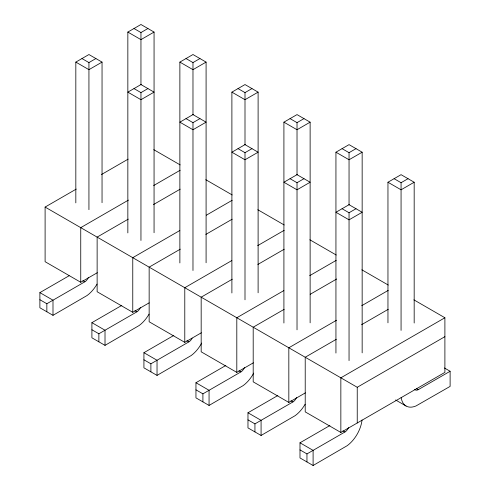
<?xml version="1.0" encoding="UTF-8"?>
<svg xmlns="http://www.w3.org/2000/svg" width="490" height="490" viewBox="0 0 490 490"><rect width="100%" height="100%" fill="white"/><g stroke="black" fill="none" stroke-linecap="round" stroke-linejoin="round"><path stroke-width="0.73" d="M75.828 202.878L75.828 62.101L88.935 54.537L102.043 62.101L102.043 202.695M127.847 232.909L127.847 32.071L140.955 24.5L154.062 32.071L154.062 232.726M81.971 58.555L88.935 62.573L95.899 58.555M133.99 28.518L140.955 32.542L147.919 28.518M102.043 62.101L88.935 69.672L75.828 62.101M154.062 32.071L140.955 39.635L127.847 32.071M179.873 262.946L179.873 62.101L192.98 54.537L206.088 62.101L206.088 262.763M133.99 88.592L140.955 92.61L147.919 88.592M186.016 58.555L192.98 62.573L199.945 58.555M206.088 62.101L192.98 69.672L179.873 62.101M231.893 292.977L231.893 92.138L245 84.568L258.108 92.138L258.108 292.793M97.308 272.716L80.746 282.277L45.105 261.703L45.105 207.074L76.25 189.091M101.436 174.55L128.153 159.128M186.016 118.623L192.98 122.641L199.945 118.623M238.036 88.592L245 92.61L251.964 88.592M258.108 92.138L245 99.703L231.893 92.138M128.46 200.098L80.746 227.648L80.746 282.277M153.64 185.563L180.149 170.257M283.912 323.014L283.912 122.169L297.02 114.605L310.127 122.169L310.127 322.83M128.276 219.128L97.13 237.105L97.13 291.74L132.766 312.314L149.15 302.851M153.456 204.587L180.173 189.165M238.036 148.66L245 152.678L251.964 148.66M290.055 118.623L297.02 122.641L303.984 118.623M310.127 122.169L297.02 129.74L283.912 122.169M97.026 284.108A24.371 14.069 -60 0 1 87.091 295.507L52.994 315.327L39.886 307.763L39.886 292.622L69.133 275.741M39.886 299.721L46.85 303.739L84.837 281.805A5.794 3.344 -60 0 0 88.384 277.395M179.818 230.514L132.766 257.685L132.766 312.314M206.321 215.214L232.168 200.294M335.938 353.051L335.938 152.206L349.045 144.636L362.153 152.206L362.153 352.861M180.296 249.159L149.15 267.142L149.15 321.771L184.785 342.345L201.353 332.784M205.831 234.416L232.193 219.195M290.055 178.691L297.02 182.715L303.984 178.691M342.081 148.66L349.045 152.678L356.01 148.66M362.153 152.206L349.045 159.771L335.938 152.206M149.046 314.145A24.371 14.069 -60 0 1 139.111 325.538L105.013 345.364L91.906 337.794L91.906 322.659L121.802 305.399M91.906 329.752L98.87 333.776L136.863 311.842A5.794 3.344 -60 0 0 140.41 307.426M231.837 260.551L184.785 287.716L184.785 342.345M257.685 245.631L284.188 230.325M387.958 322.83L387.958 182.237L401.065 174.673L414.173 182.237L414.173 323.014M232.315 279.196L201.169 297.179L201.169 351.808L236.805 372.382L253.373 362.814M257.85 264.453L284.218 249.232M342.081 208.728L349.045 212.746L356.01 208.728M394.101 178.691L401.065 182.715L408.029 178.691M414.173 182.237L401.065 189.808L387.958 182.237M201.69 343.067A24.371 14.069 -60 0 1 191.131 355.575L157.033 375.395L143.925 367.831L143.925 352.696L173.828 335.43M143.925 359.789L150.889 363.807L188.883 341.873A5.794 3.344 -60 0 0 192.129 338.149M283.857 290.588L236.805 317.753L236.805 372.382M309.704 275.662L336.214 260.362M284.169 309.325L253.195 327.21L253.195 381.839L288.831 402.419L305.399 392.851M310.182 294.306L336.691 279M253.71 373.098A24.371 14.069 -60 0 1 243.15 385.606L209.059 405.432L195.951 397.862L195.951 382.727L225.847 365.466M195.951 389.826L202.909 393.844L240.902 371.91A5.794 3.344 -60 0 0 244.449 367.494M336.544 320.24L288.831 347.784L288.831 402.419M361.724 305.699L388.233 290.392M336.361 339.264L305.215 357.247L305.215 411.876L340.85 432.45L444.896 372.382L444.896 317.753L413.879 299.843M361.54 324.723L388.258 309.3M305.111 404.25A24.371 14.069 -60 0 1 295.176 415.643L261.078 435.463L247.971 427.899L247.971 412.764L277.867 395.504M247.971 419.857L254.935 423.875L292.928 401.941A5.794 3.344 -60 0 0 296.475 397.531M444.896 317.753L340.85 377.821L340.85 432.45M45.105 207.074L357.235 387.278L444.896 336.673M362.03 419.979A24.371 14.069 -60 0 1 347.196 445.68L313.098 465.5L299.99 457.93L299.99 442.795L329.886 425.534M299.99 449.894L306.954 453.912L344.948 431.978A5.794 3.344 -60 0 0 348.494 427.562M414.724 389.329A5.794 3.344 -60 0 0 418.27 389.648L450.114 371.261L450.114 386.396L416.022 405.941A24.371 14.069 -60 0 1 401.181 397.378M153.768 149.671L180.167 164.91M205.788 179.708L232.186 194.946M257.814 209.738L284.212 224.984M309.833 239.775L336.232 255.014M361.853 269.806L388.252 285.051M444.418 367.972L450.114 371.261M416.304 388.509L418.27 389.648M395.595 399.969L406.081 406.02M82.871 280.672L84.837 281.805M134.897 310.703L136.863 311.842M186.917 340.74L188.883 341.873M238.936 370.771L240.902 371.91M290.962 400.808L292.928 401.941M342.982 430.845L344.948 431.978M39.886 292.622L52.994 300.192L52.994 315.327M91.906 322.659L105.013 330.229L105.013 345.364M143.925 352.696L157.033 360.26L157.033 375.395M195.951 382.727L209.059 390.297L209.059 405.432M247.971 412.764L261.078 420.328L261.078 435.463M299.99 442.795L313.098 450.365L313.098 465.5M401.065 182.715L401.065 330.395M357.235 387.278L357.235 422.993M349.045 152.678L349.045 204.851M349.045 212.746L349.045 360.615M306.954 453.912L306.954 461.954M297.02 122.641L297.02 174.82M297.02 182.715L297.02 329.819M254.935 423.875L254.935 431.917M245 92.61L245 144.783M245 152.678L245 299.782M202.909 393.844L202.909 401.886M192.98 62.573L192.98 114.752M192.98 122.641L192.98 270.511M150.889 363.807L150.889 371.849M140.955 32.542L140.955 84.715M140.955 92.61L140.955 240.48M98.87 333.776L98.87 341.818M88.935 62.573L88.935 209.677M46.85 303.739L46.85 311.781M140.955 84.568L127.847 92.138L140.955 99.703L154.062 92.138L140.955 84.568M192.98 114.605L179.873 122.169L192.98 129.74L206.088 122.169L192.98 114.605M245 144.636L231.893 152.206L245 159.771L258.108 152.206L245 144.636M297.02 174.673L283.912 182.237L297.02 189.808L310.127 182.237L297.02 174.673M349.045 204.704L335.938 212.274L349.045 219.845L362.153 212.274L349.045 204.704"/></g></svg>
